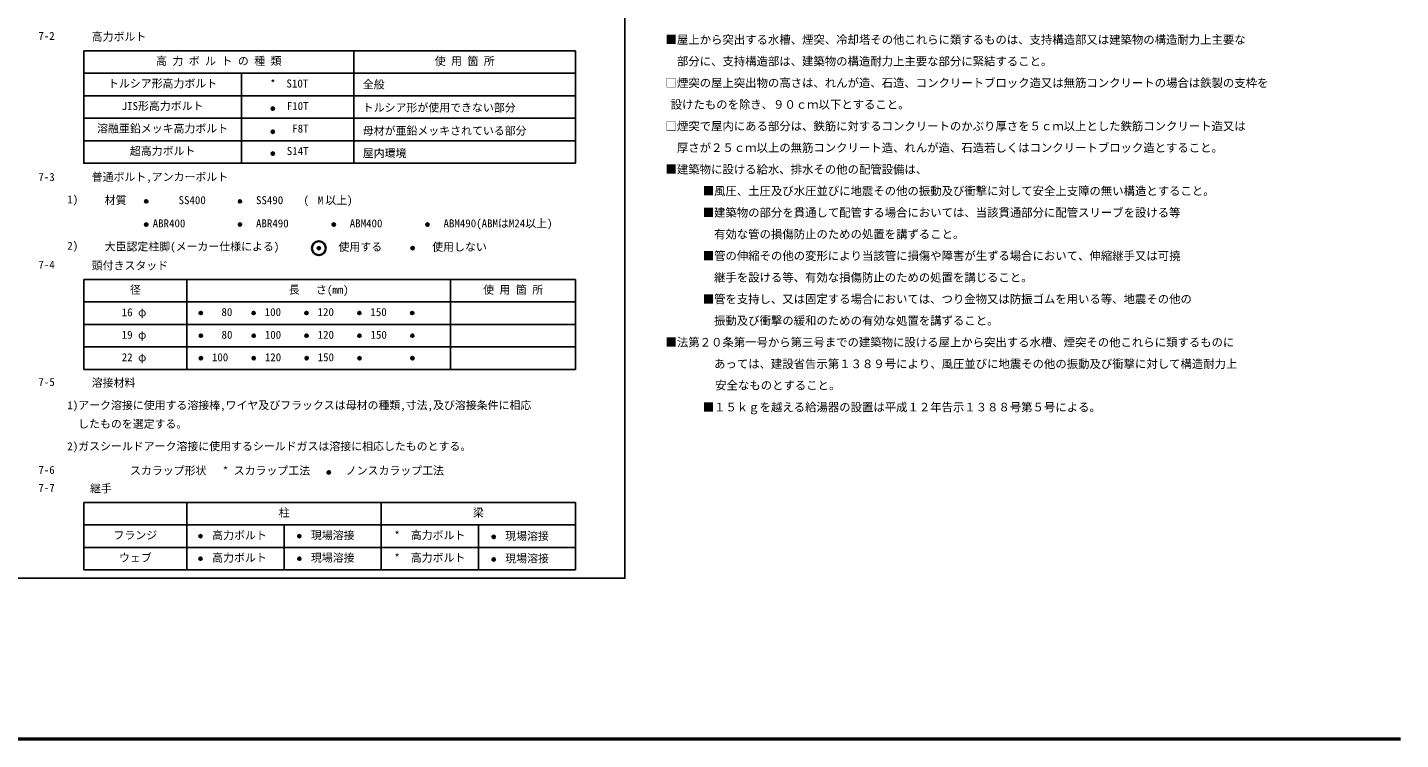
# Model space of a CAD drawing. Units: millimetres, scale not verified. Extents: x -2600816 to 953898, y -19190 to 3453324.
# Drawn here: x -497 to 27000, y -19190 to -4930 of the extents above; entities that cross this region are included whole.
import ezdxf
from ezdxf.enums import TextEntityAlignment as Align

# ---------------------------------------------------------------- set-up
doc = ezdxf.new("R2010")
doc.units = ezdxf.units.MM
doc.header["$LTSCALE"] = 100
doc.layers.add('0-1_躯体', color=7, linetype='Continuous', lineweight=25)
doc.layers.add('F-0_F-0', color=3, linetype='Continuous', lineweight=35)
doc.styles.add('ＭＳ ゴシック', font='')
doc.styles.get('ＭＳ ゴシック').set_extended_font_data('MS Gothic')

msp = doc.modelspace()

# ---------------------------------------------------------------- linework, layer by layer
at = {"layer": '0-1_躯体'}
for p, q in [((11468, 17717.1), (11468, -15959.5)), ((10480.7, -5395.8), (630.8, -5395.8)), ((6039.8, -5395.8), (6039.8, -7648.5)), ((10480.7, -7648.5), (10480.7, -5395.8)), ((10480.7, -5846.3), (630.8, -5846.3)), ((3789.7, -5846.3), (3789.7, -7648.5)), ((10480.7, -6296.9), (630.8, -6296.9)), ((10480.7, -6747.4), (630.8, -6747.4)), ((10480.7, -7197.9), (630.8, -7197.9)), ((630.8, -9976.8), (630.8, -11779)), ((630.8, -9976.8), (10480.7, -9976.8)), ((2698.1, -9976.8), (2698.1, -11779)), ((7977.1, -9976.8), (7977.1, -11779)), ((10480.7, -9976.8), (10480.7, -11779)), ((630.8, -10427.4), (10480.7, -10427.4)), ((630.8, -10877.9), (10480.7, -10877.9)), ((630.8, -11328.4), (10480.7, -11328.4)), ((630.8, -11779), (10480.7, -11779)), ((630.8, -14441.9), (10480.7, -14441.9)), ((630.8, -14441.9), (630.8, -15793.5)), ((2698.1, -14441.9), (2698.1, -15793.5)), ((6589.4, -14441.9), (6589.4, -15793.5)), ((10480.7, -14441.9), (10480.7, -15793.5)), ((630.8, -14892.4), (10480.7, -14892.4)), ((4644.4, -15793.5), (4644.4, -14892.4)), ((8535.7, -15793.5), (8535.7, -14892.4)), ((630.8, -15343), (10480.7, -15343)), ((630.8, -15793.5), (10480.7, -15793.5))]:
    msp.add_line(p, q, dxfattribs=at)
for points in [[(11468, 17717.1), (11468, -15959.5), (-25121.6, -15959.5)], [(10480.7, -7648.5), (630.8, -7648.5), (630.8, -5395.8)]]:
    msp.add_lwpolyline(points, dxfattribs=at)
for centre, radius in [((4417.1, -6554.3), 32.2), ((4417.1, -6554.3), 25.7), ((4417.1, -6554.3), 19.3), ((4417.1, -6554.3), 11.6), ((4417.1, -6554.3), 5.15), ((4417.1, -6554.3), 2.57), ((4417.1, -6554.3), 0.64), ((4417.1, -7019), 32.2), ((4417.1, -7019), 25.7), ((4417.1, -7019), 19.3), ((4417.1, -7019), 11.6), ((4417.1, -7019), 5.15), ((4417.1, -7019), 2.57), ((4417.1, -7019), 0.64), ((4417.1, -7455.4), 32.2), ((4417.1, -7455.4), 25.7), ((4417.1, -7455.4), 19.3), ((4417.1, -7455.4), 11.6), ((4417.1, -7455.4), 5.15), ((4417.1, -7455.4), 2.57), ((4417.1, -7455.4), 0.64), ((1881.9, -8412.8), 32.2), ((1881.9, -8412.8), 25.7), ((1881.9, -8412.8), 19.3), ((1881.9, -8412.8), 11.6), ((1881.9, -8412.8), 5.15), ((1881.9, -8412.8), 2.57), ((1881.9, -8412.8), 0.64), ((3759.5, -8412.8), 32.2), ((3759.5, -8412.8), 25.7), ((3759.5, -8412.8), 19.3), ((3759.5, -8412.8), 11.6), ((3759.5, -8412.8), 5.15), ((3759.5, -8412.8), 2.57), ((3759.5, -8412.8), 0.64), ((1881.9, -8877.5), 32.2), ((1881.9, -8877.5), 25.7), ((1881.9, -8877.5), 19.3), ((1881.9, -8877.5), 11.6), ((1881.9, -8877.5), 5.15), ((1881.9, -8877.5), 2.57), ((1881.9, -8877.5), 0.64), ((3759.5, -8877.5), 32.2), ((3759.5, -8877.5), 25.7), ((3759.5, -8877.5), 19.3), ((3759.5, -8877.5), 11.6), ((3759.5, -8877.5), 5.15), ((3759.5, -8877.5), 2.57), ((3759.5, -8877.5), 0.64), ((5637.1, -8877.5), 32.2), ((5637.1, -8877.5), 25.7), ((5637.1, -8877.5), 19.3), ((5637.1, -8877.5), 11.6), ((5637.1, -8877.5), 5.15), ((5637.1, -8877.5), 2.57), ((5637.1, -8877.5), 0.64), ((7514.7, -8877.5), 32.2), ((7514.7, -8877.5), 25.7), ((7514.7, -8877.5), 19.3), ((7514.7, -8877.5), 11.6), ((7514.7, -8877.5), 5.15), ((7514.7, -8877.5), 2.57), ((7514.7, -8877.5), 0.64), ((5338.2, -9349.9), 32.2), ((5338.2, -9349.9), 25.7), ((5338.2, -9349.9), 19.3), ((5338.2, -9349.9), 11.6), ((5338.2, -9349.9), 5.15), ((5338.2, -9349.9), 2.57), ((7215, -9349.9), 32.2), ((7215, -9349.9), 25.7), ((7215, -9349.9), 19.3), ((7215, -9349.9), 11.6), ((7215, -9349.9), 5.15), ((7215, -9349.9), 2.57), ((5338.2, -9349.9), 0.64), ((7215, -9349.9), 0.64), ((2974.2, -10648.5), 32.2), ((2974.2, -10648.5), 25.7), ((2974.2, -10648.5), 19.3), ((2974.2, -10648.5), 11.6), ((2974.2, -10648.5), 5.15), ((2974.2, -10648.5), 2.57), ((2974.2, -10648.5), 0.64), ((4032.3, -10648.5), 32.2), ((4032.3, -10648.5), 25.7), ((4032.3, -10648.5), 19.3), ((4032.3, -10648.5), 11.6), ((4032.3, -10648.5), 5.15), ((4032.3, -10648.5), 2.57), ((4032.3, -10648.5), 0.64), ((5090.5, -10648.5), 32.2), ((5090.5, -10648.5), 25.7), ((5090.5, -10648.5), 19.3), ((5090.5, -10648.5), 11.6), ((5090.5, -10648.5), 5.15), ((5090.5, -10648.5), 2.57), ((5090.5, -10648.5), 0.64), ((6149.8, -10648.5), 32.2), ((6149.8, -10648.5), 25.7), ((6149.8, -10648.5), 19.3), ((6149.8, -10648.5), 11.6), ((6149.8, -10648.5), 5.15), ((6149.8, -10648.5), 2.57), ((6149.8, -10648.5), 0.64), ((7209.2, -10648.5), 32.2), ((7209.2, -10648.5), 25.7), ((7209.2, -10648.5), 19.3), ((7209.2, -10648.5), 11.6), ((7209.2, -10648.5), 5.15), ((7209.2, -10648.5), 2.57), ((7209.2, -10648.5), 0.64), ((2976.1, -11103.2), 32.2), ((2976.1, -11103.2), 25.7), ((2976.1, -11103.2), 19.3), ((2976.1, -11103.2), 11.6), ((2976.1, -11103.2), 5.15), ((2976.1, -11103.2), 2.57), ((2976.1, -11103.2), 0.64), ((4034.3, -11103.2), 32.2), ((4034.3, -11103.2), 25.7), ((4034.3, -11103.2), 19.3), ((4034.3, -11103.2), 11.6), ((4034.3, -11103.2), 5.15), ((4034.3, -11103.2), 2.57), ((4034.3, -11103.2), 0.64), ((5092.4, -11103.2), 32.2), ((5092.4, -11103.2), 25.7), ((5092.4, -11103.2), 19.3), ((5092.4, -11103.2), 11.6), ((5092.4, -11103.2), 5.15), ((5092.4, -11103.2), 2.57), ((5092.4, -11103.2), 0.64), ((6151.8, -11103.2), 32.2), ((6151.8, -11103.2), 25.7), ((6151.8, -11103.2), 19.3), ((6151.8, -11103.2), 11.6), ((6151.8, -11103.2), 5.15), ((6151.8, -11103.2), 2.57), ((6151.8, -11103.2), 0.64), ((7211.2, -11103.2), 32.2), ((7211.2, -11103.2), 25.7), ((7211.2, -11103.2), 19.3), ((7211.2, -11103.2), 11.6), ((7211.2, -11103.2), 5.15), ((7211.2, -11103.2), 2.57), ((7211.2, -11103.2), 0.64), ((2976.1, -11553.7), 32.2), ((2976.1, -11553.7), 25.7), ((2976.1, -11553.7), 19.3), ((2976.1, -11553.7), 11.6), ((2976.1, -11553.7), 5.15), ((4034.3, -11553.7), 32.2), ((4034.3, -11553.7), 25.7), ((4034.3, -11553.7), 19.3), ((4034.3, -11553.7), 11.6), ((4034.3, -11553.7), 5.15), ((5093.7, -11553.7), 32.2), ((5093.7, -11553.7), 25.7), ((5093.7, -11553.7), 19.3), ((5093.7, -11553.7), 11.6), ((5093.7, -11553.7), 5.15), ((6153, -11553.7), 32.2), ((6153, -11553.7), 25.7), ((6153, -11553.7), 19.3), ((6153, -11553.7), 11.6), ((6153, -11553.7), 5.15), ((7212.4, -11553.7), 32.2), ((7212.4, -11553.7), 25.7), ((7212.4, -11553.7), 19.3), ((7212.4, -11553.7), 11.6), ((7212.4, -11553.7), 5.15), ((2976.1, -11553.7), 2.57), ((2976.1, -11553.7), 0.64), ((4034.3, -11553.7), 2.57), ((4034.3, -11553.7), 0.64), ((5093.7, -11553.7), 2.57), ((5093.7, -11553.7), 0.64), ((6153, -11553.7), 2.57), ((6153, -11553.7), 0.64), ((7212.4, -11553.7), 2.57), ((7212.4, -11553.7), 0.64), ((5537.1, -13840.2), 32.2), ((5537.1, -13840.2), 25.7), ((5537.1, -13840.2), 19.3), ((5537.1, -13840.2), 11.6), ((5537.1, -13840.2), 5.15), ((5537.1, -13840.2), 2.57), ((5537.1, -13840.2), 0.64), ((2969.1, -15117.7), 32.2), ((2969.1, -15117.7), 25.7), ((2969.1, -15117.7), 19.3), ((2969.1, -15117.7), 11.6), ((2969.1, -15117.7), 5.15), ((2969.1, -15117.7), 2.57), ((2969.1, -15117.7), 0.64), ((4948.8, -15117.7), 32.2), ((4948.8, -15117.7), 25.7), ((4948.8, -15117.7), 19.3), ((4948.8, -15117.7), 11.6), ((4948.8, -15117.7), 5.15), ((4948.8, -15117.7), 2.57), ((4948.8, -15117.7), 0.64), ((8840.1, -15132.3), 32.2), ((8840.1, -15132.3), 25.7), ((8840.1, -15132.3), 19.3), ((8840.1, -15132.3), 11.6), ((8840.1, -15132.3), 5.15), ((8840.1, -15132.3), 2.57), ((8840.1, -15132.3), 0.64), ((2969.1, -15568.2), 32.2), ((2969.1, -15568.2), 25.7), ((2969.1, -15568.2), 19.3), ((2969.1, -15568.2), 11.6), ((2969.1, -15568.2), 5.15), ((2969.1, -15568.2), 2.57), ((2969.1, -15568.2), 0.64), ((4948.8, -15568.2), 32.2), ((4948.8, -15568.2), 25.7), ((4948.8, -15568.2), 19.3), ((4948.8, -15568.2), 11.6), ((4948.8, -15568.2), 5.15), ((4948.8, -15568.2), 2.57), ((4948.8, -15568.2), 0.64), ((8840.1, -15582.9), 32.2), ((8840.1, -15582.9), 25.7), ((8840.1, -15582.9), 19.3), ((8840.1, -15582.9), 11.6), ((8840.1, -15582.9), 5.15), ((8840.1, -15582.9), 2.57), ((8840.1, -15582.9), 0.64)]:
    msp.add_circle(centre, radius, dxfattribs=at)
at = {"layer": '0-1_躯体', "color": 3, "lineweight": 35}
msp.add_circle((5338.2, -9349.9), 140.5, dxfattribs=at)
at = {"layer": 'F-0_F-0'}
for p, q in [((-27000, -19169), (27000, -19169)), ((-27000, -19179), (27000, -19179)), ((-27000, -19190), (27000, -19190))]:
    msp.add_line(p, q, dxfattribs=at)

# ---------------------------------------------------------------- texts
at = {"layer": '0-1_躯体', "style": 'ＭＳ ゴシック'}
for s, p in [('7-2', (-278, -5227.8)), ('高力ボルト', (789.8, -5243.8)), ('高 力 ボ ル ト の 種 類', (2077.8, -5730.4)), ('使 用 箇 所', (7658.8, -5730.4)), ('トルシア形高力ボルト', (1116.7, -6181)), ('*  S10T', (4363.4, -6181)), ('全般', (6218.7, -6200.3)), ('JIS形高力ボルト', (1390.1, -6631.5)), ('F10T', (4696, -6631.5)), ('トルシア形が使用できない部分', (6218.7, -6663.7)), ('溶融亜鉛メッキ高力ボルト', (898, -7082)), (' F8T', (4696, -7082)), ('母材が亜鉛メッキされている部分', (6218.7, -7127.1)), ('超高力ボルト', (1554.1, -7532.6)), ('S14T', (4696, -7532.6)), ('屋内環境', (6218.7, -7577.6)), ('7-3', (-278, -8052.3)), ('普通ボルト,アンカーボルト', (789.8, -8052.3)), ('1)', (301.3, -8501)), ('材質', (1049.2, -8517)), ('  SS400', (2311.3, -8517)), ('SS490', (4080, -8517)), ('(   以上)', (5031.3, -8517)), ('M', (5318.4, -8517)), ('  ABR400', (1793.2, -8981.7)), ('ABR490', (4080, -8981.7)), ('ABM400', (5957.6, -8981.7)), ('ABM490(ABMはM24以上)', (7835.2, -8981.7)), ('2)', (301.3, -9430.3)), ('大臣認定柱脚(メーカー仕様による)', (1049.2, -9446.4)), ('使用する', (5732.1, -9452.9)), ('使用しない', (7608.9, -9452.9)), ('7-4', (-278, -9810.1)), ('頭付きスタッド', (789.8, -9826.2)), ('径', (1555.1, -10311.4)), ('長   さ(mm)', (4736.2, -10311.4)), ('使 用 箇 所', (8627.5, -10311.4)), ('16 φ', (1391.1, -10762)), ('80', (3388.1, -10757.8)), ('100', (4254.8, -10757.8)), ('120', (5312.9, -10757.8)), ('150', (6371, -10757.8)), ('19 φ', (1391.1, -11212.5)), ('80', (3390.1, -11212.5)), ('100', (4256.7, -11212.5)), ('120', (5314.8, -11212.5)), ('150', (6372.9, -11212.5)), ('22 φ', (1391.1, -11663)), ('100', (3197.3, -11663)), ('120', (4256.7, -11663)), ('150', (5314.8, -11663)), ('7-5', (-278, -12157.8)), ('溶接材料', (789.8, -12173.9)), ('1)アーク溶接に使用する溶接棒,ワイヤ及びフラックスは母材の種類,寸法,及び溶接条件に相応', (301.3, -12623.8)), ('したものを選定する。', (517.5, -12998.3)), ('2)ガスシールドアーク溶接に使用するシールドガスは溶接に相応したものとする。', (301.3, -13445.6)), ('7-6', (-278, -13919.3)), ('スカラップ形状   * スカラップ工法', (1557.6, -13932.8)), ('ノンスカラップ工法', (5876.8, -13932.8)), ('7-7', (-278, -14277.7)), ('継手', (756.3, -14291.2)), ('柱', (4534.4, -14776.5)), ('梁', (8425.7, -14776.5)), ('フランジ', (1227.1, -15227.1)), ('高力ボルト', (3203, -15227.1)), ('現場溶接', (5179.5, -15227.1)), ('*  高力ボルト', (6851.8, -15227.1)), ('現場溶接', (9070.8, -15241.7)), ('ウェブ', (1336.4, -15677.6)), ('高力ボルト', (3203, -15677.6)), ('現場溶接', (5179.5, -15677.6)), ('*  高力ボルト', (6851.8, -15677.6)), ('現場溶接', (9070.8, -15692.2))]:
    msp.add_text(s, height=160.3, dxfattribs=at).set_placement(p, align=Align.BOTTOM_LEFT)
at = {"layer": '0-1_躯体', "color": 4, "style": 'ＭＳ ゴシック'}
for s, p in [('■屋上から突出する水槽、煙突、冷却塔その他これらに類するものは、支持構造部又は建築物の構造耐力上主要な', (12281.7, -5309.6)), ('\u3000部分に、支持構造部は、建築物の構造耐力上主要な部分に緊結すること。', (12281.7, -5742.4)), ('□煙突の屋上突出物の高さは、れんが造、石造、コンクリートブロック造又は無筋コンクリートの場合は鉄製の支枠を', (12281.7, -6175.3)), ('\u3000設けたものを除き、９０ｃｍ以下とすること。', (12156.4, -6608.1)), ('□煙突で屋内にある部分は、鉄筋に対するコンクリートのかぶり厚さを５ｃｍ以上とした鉄筋コンクリート造又は', (12281.7, -7040.9)), ('\u3000厚さが２５ｃｍ以上の無筋コンクリート造、れんが造、石造若しくはコンクリートブロック造とすること。', (12281.7, -7473.8)), ('■建築物に設ける給水、排水その他の配管設備は、', (12281.7, -7906.6)), ('■風圧、土圧及び水圧並びに地震その他の振動及び衝撃に対して安全上支障の無い構造とすること。', (13025.6, -8339.5)), ('■建築物の部分を貫通して配管する場合においては、当該貫通部分に配管スリーブを設ける等', (13025.6, -8772.3)), ('\u3000有効な管の損傷防止のための処置を講ずること。', (13025.6, -9205.2)), ('■管の伸縮その他の変形により当該管に損傷や障害が生ずる場合において、伸縮継手又は可撓', (13025.6, -9638)), ('\u3000継手を設ける等、有効な損傷防止のための処置を講じること。', (13025.6, -10070.8)), ('■管を支持し、又は固定する場合においては、つり金物又は防振ゴムを用いる等、地震その他の', (13025.6, -10503.7)), ('\u3000振動及び衝撃の緩和のための有効な処置を講ずること。', (13025.6, -10936.5)), ('■法第２０条第一号から第三号までの建築物に設ける屋上から突出する水槽、煙突その他これらに類するものに', (12281.7, -11369.4)), ('\u3000あっては、建設省告示第１３８９号により、風圧並びに地震その他の振動及び衝撃に対して構造耐力上', (13025.6, -11802.2)), ('\u3000安全なものとすること。', (13048.4, -12231.8)), ('■１５ｋｇを越える給湯器の設置は平成１２年告示１３８８号第５号による。', (13025.6, -12668.9))]:
    msp.add_text(s, height=167, dxfattribs=at).set_placement(p, align=Align.BOTTOM_LEFT)

doc.saveas('drawing.dxf')
